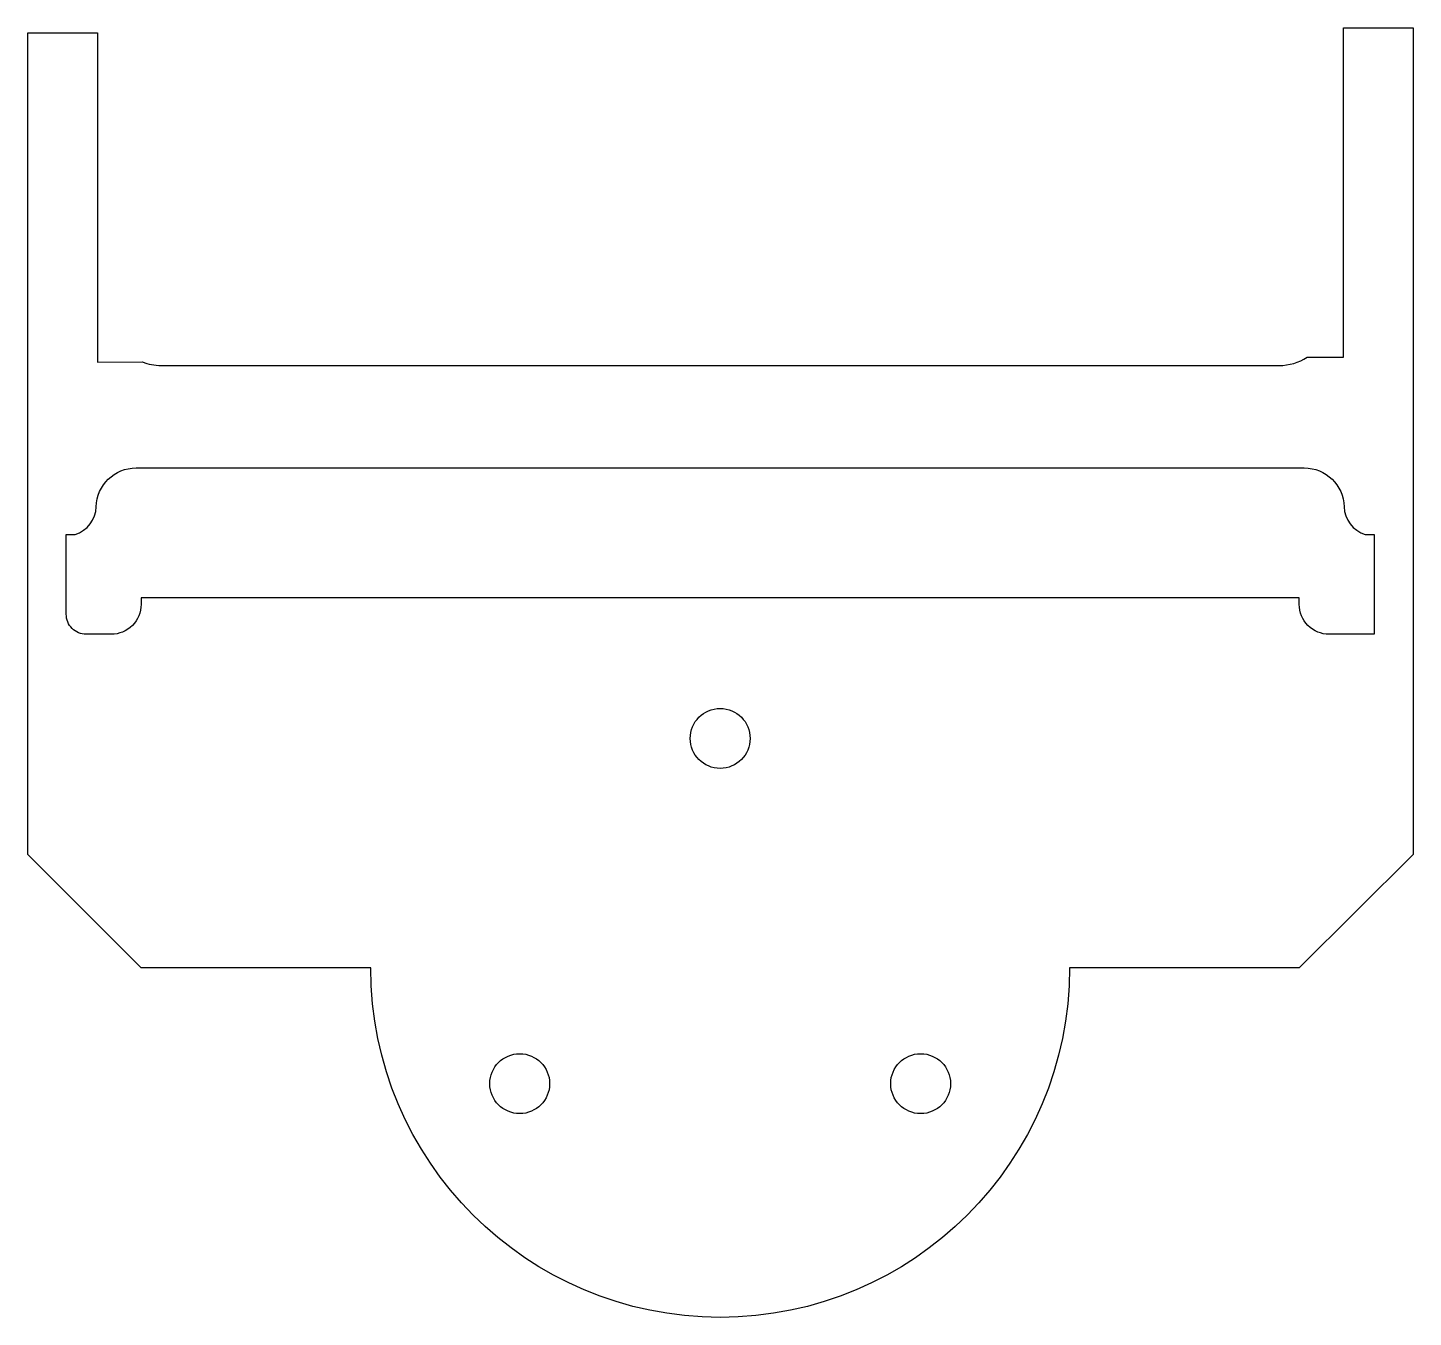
# Model space of a CAD drawing. Header units: millimetres. Extents: x -69 to 69, y -114 to 16.
import ezdxf

# ---------------------------------------------------------------- set-up
doc = ezdxf.new("R2010")
doc.units = ezdxf.units.MM
doc.layers.get('0').update_dxf_attribs({"linetype": 'CONTINUOUS'})

msp = doc.modelspace()

# ---------------------------------------------------------------- linework, layer by layer
for points in [[(-57.87, -17.98, 0.093476), (-56, -18.33), (56, -18.33, 0.145106), (58.8, -17.5), (62.43, -17.49), (62.43, 15.51), (69.43, 15.51), (69.43, -67.32), (58, -78.69), (35, -78.69, -1), (-35, -78.69), (-58, -78.69), (-69.36, -67.32), (-69.36, 15), (-62.36, 15), (-62.36, -18)], [(-64.6, -35.26, 0.319888), (-62.5, -32.48, -0.40621), (-58.5, -28.59), (58.5, -28.59, -0.40619), (62.5, -32.48, 0.320013), (64.6, -35.26), (65.5, -35.26), (65.5, -45.26), (61, -45.26, -0.414214), (58, -42.26), (58, -41.6), (-58, -41.6), (-58, -42.26, -0.414214), (-61, -45.26), (-63.5, -45.26, -0.414214), (-65.5, -43.26), (-65.5, -35.26)]]:
    msp.add_lwpolyline(points, format="xyb", close=True)
for centre in [(0, -55.69), (-20.08, -90.28), (20.08, -90.28)]:
    msp.add_circle(centre, 3)

doc.saveas('drawing.dxf')
